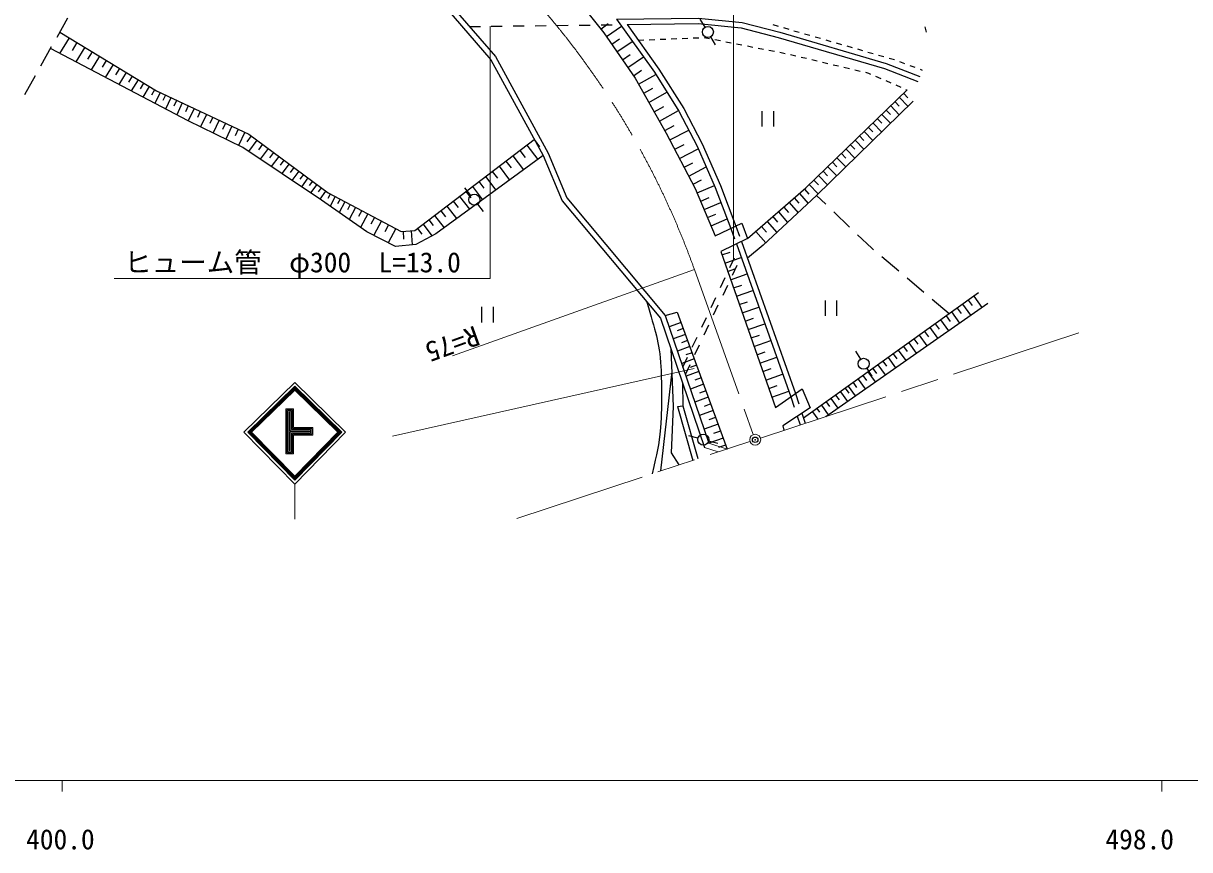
# Model space of a CAD drawing. Units: millimetres, scale not verified. Extents: x 40000 to 680000, y 20000 to 380000.
# Drawn here: x 464474 to 570544, y 198715 to 273880 of the extents above; entities that cross this region are included whole.
import ezdxf
from ezdxf.enums import TextEntityAlignment as Align

# ---------------------------------------------------------------- set-up
doc = ezdxf.new("R2010")
doc.units = ezdxf.units.MM
doc.header["$LTSCALE"] = 1000
doc.header["$PDMODE"] = 32
doc.header["$PDSIZE"] = 500
doc.linetypes.add('CHAIN', pattern=[18.5, 12, -1.5, 3.5, -1.5])
for name, color, linetype, lineweight in [('M-BGD', 7, 'Continuous', 25), ('M-BMK', 2, 'CHAIN', 13), ('M-BMK-SRVR', 3, 'Continuous', 13), ('M-STR-HTXT', 7, 'Continuous', 13), ('M-STR-STRC', 7, 'Continuous', 13), ('M-TTL-BAND', 7, 'Continuous', 13)]:
    doc.layers.add(name, color=color, linetype=linetype, lineweight=lineweight)
doc.layers.add('M-OTRS', color=6, linetype='Continuous')
doc.styles.add('ＭＳ ゴシック', font='')
doc.styles.get('ＭＳ ゴシック').set_extended_font_data('MS Gothic')

msp = doc.modelspace()

# ---------------------------------------------------------------- linework, layer by layer
at = {"layer": 'M-BGD'}
for p, q in [((468487, 274343), (467507, 272599)), ((511034, 273664), (512034, 273676)), ((513034, 273688), (514034, 273700)), ((515034, 273712), (516034, 273724)), ((517002, 273341), (517656, 273858)), ((517034, 273736), (518034, 273748)), ((518762, 273758), (518769, 273758)), ((526472, 273525), (526029, 274269)), ((532637, 273763), (533117, 273625)), ((505035, 273592), (506035, 273604)), ((507035, 273616), (508035, 273628)), ((509035, 273640), (510035, 273652)), ((517498, 272672), (518869, 273619)), ((527427, 271923), (526984, 272666)), ((533598, 273486), (534078, 273348)), ((534558, 273209), (535039, 273070)), ((535519, 272932), (536000, 272793)), ((536480, 272655), (536961, 272516)), ((546604, 273082), (546495, 273570)), ((467017, 271727), (466037, 269984)), ((468636, 272568), (467768, 271143)), ((469348, 272134), (468914, 271421)), ((470061, 271700), (469248, 270366)), ((517980, 271974), (518678, 272456)), ((518463, 271276), (519858, 272241)), ((520401, 272343), (520900, 272364)), ((521400, 272385), (521899, 272406)), ((522399, 272427), (522898, 272448)), ((523398, 272469), (523897, 272490)), ((524397, 272511), (524897, 272532)), ((525396, 272553), (525896, 272574)), ((526395, 272595), (526399, 272595)), ((526399, 272595), (526886, 272499)), ((527376, 272402), (527867, 272306)), ((528358, 272209), (528848, 272113)), ((529339, 272016), (529829, 271919)), ((530320, 271823), (530810, 271726)), ((531301, 271629), (531792, 271533)), ((537441, 272377), (537921, 272239)), ((538402, 272100), (538882, 271962)), ((539363, 271823), (539843, 271685)), ((540323, 271546), (540804, 271407)), ((470727, 271294), (470321, 270627)), ((471394, 270888), (470634, 269639)), ((472019, 270508), (471638, 269883)), ((518954, 270565), (519664, 271057)), ((519445, 269855), (520866, 270837)), ((532282, 271436), (532773, 271340)), ((533263, 271243), (533754, 271146)), ((534244, 271048), (534731, 270932)), ((535217, 270816), (535703, 270700)), ((536189, 270584), (536676, 270468)), ((541284, 271269), (541765, 271130)), ((542245, 270992), (542725, 270853)), ((543206, 270715), (543686, 270576)), ((472643, 270128), (471931, 268959)), ((473227, 269772), (472871, 269187)), ((519959, 269110), (520704, 269625)), ((537162, 270351), (537648, 270235)), ((538135, 270119), (538621, 270003)), ((539107, 269887), (539594, 269771)), ((540080, 269654), (540566, 269538)), ((541053, 269422), (541322, 269358)), ((544157, 270409), (544625, 270233)), ((545093, 270056), (545561, 269880)), ((546029, 269704), (546216, 269633)), ((465547, 269112), (464567, 267369)), ((473811, 269416), (473145, 268322)), ((474358, 269083), (474025, 268536)), ((474905, 268750), (474282, 267726)), ((475417, 268438), (475106, 267926)), ((520427, 268336), (522001, 269229)), ((541322, 269358), (541527, 269269)), ((541985, 269070), (542444, 268870)), ((542902, 268671), (543361, 268472)), ((475929, 268126), (475346, 267168)), ((476409, 267834), (476117, 267355)), ((476907, 267577), (476445, 266591)), ((477400, 267346), (477169, 266853)), ((520894, 267512), (521718, 267980)), ((521361, 266689), (523008, 267623)), ((543819, 268272), (544278, 268073)), ((544545, 267509), (544927, 267114)), ((544737, 267874), (544865, 267818)), ((477893, 267116), (477410, 266085)), ((478408, 266874), (478167, 266359)), ((478924, 266633), (478419, 265555)), ((479462, 266381), (479210, 265842)), ((521850, 265827), (522712, 266316)), ((543356, 266360), (544124, 265566)), ((543754, 266744), (544137, 266347)), ((544151, 267128), (544913, 266338)), ((480001, 266128), (479474, 265003)), ((480564, 265865), (480300, 265302)), ((481127, 265601), (480591, 264458)), ((481699, 265333), (481431, 264762)), ((522339, 264965), (524062, 265942)), ((531637, 265883), (531637, 264483)), ((532687, 265883), (532687, 264483)), ((542153, 265198), (542542, 264795)), ((542556, 265587), (543329, 264787)), ((542956, 265974), (543343, 265574)), ((482270, 265066), (481726, 263904)), ((482851, 264794), (482579, 264213)), ((483432, 264522), (482879, 263342)), ((484022, 264245), (483746, 263655)), ((522816, 264123), (523659, 264600)), ((523273, 263269), (524988, 264168)), ((541345, 264417), (541736, 264012)), ((541750, 264809), (542528, 264003)), ((484612, 263969), (484051, 262770)), ((485186, 263645), (484792, 263114)), ((485718, 263251), (484962, 262230)), ((510923, 263311), (511424, 262655)), ((540122, 263237), (540911, 262419)), ((540530, 263631), (540925, 263223)), ((540939, 264026), (541722, 263214)), ((486229, 262873), (485851, 262362)), ((486740, 262495), (486019, 261522)), ((487226, 262135), (486866, 261648)), ((509626, 262321), (510116, 261680)), ((510267, 262810), (511269, 261499)), ((523717, 262422), (524564, 262866)), ((524161, 261576), (525854, 262463)), ((538885, 262042), (539285, 261628)), ((539299, 262442), (540094, 261619)), ((539710, 262839), (540108, 262428)), ((487712, 261774), (487026, 260848)), ((488176, 261431), (487833, 260968)), ((488639, 261088), (487985, 260206)), ((508359, 261354), (508837, 260727)), ((508986, 261832), (509964, 260550)), ((524576, 260783), (525369, 261198)), ((538053, 261239), (538456, 260822)), ((538471, 261642), (539271, 260813)), ((489080, 260761), (488753, 260320)), ((489521, 260434), (488899, 259594)), ((489941, 260123), (489630, 259703)), ((506508, 259941), (507443, 258717)), ((507120, 260408), (507588, 259796)), ((507733, 260876), (508689, 259623)), ((524991, 259990), (526576, 260821)), ((536796, 260025), (537607, 259185)), ((537216, 260430), (537622, 260010)), ((537636, 260836), (538442, 260002)), ((490362, 259812), (489769, 259012)), ((490763, 259514), (490467, 259114)), ((491165, 259217), (490601, 258455)), ((491567, 258919), (491285, 258538)), ((505173, 258228), (504635, 258906)), ((505311, 259028), (506225, 257831)), ((505910, 259484), (506367, 258886)), ((525387, 259235), (526142, 259631)), ((525751, 258465), (527321, 259129)), ((535950, 259208), (536767, 258362)), ((536373, 259616), (536782, 259193)), ((491969, 258621), (491433, 257898)), ((492389, 258353), (492179, 257954)), ((492831, 258120), (492372, 257249)), ((493273, 257887), (493044, 257451)), ((504142, 258135), (505035, 256965)), ((504727, 258581), (505173, 257996)), ((526073, 257703), (526835, 258025)), ((534586, 257997), (534994, 257526)), ((535057, 258404), (535844, 257496)), ((535512, 258797), (535905, 258343)), ((537450, 257416), (536617, 258215)), ((493716, 257654), (493199, 256673)), ((494206, 257396), (493948, 256905)), ((494696, 257137), (494116, 256036)), ((495247, 256847), (494957, 256296)), ((502440, 256836), (502866, 256277)), ((502999, 257262), (503871, 256119)), ((503570, 257698), (504006, 257127)), ((506333, 256767), (505795, 257445)), ((526395, 256940), (527920, 257585)), ((533139, 256744), (533984, 255767)), ((533627, 257166), (534050, 256678)), ((534116, 257589), (534931, 256647)), ((539617, 255341), (538173, 256725)), ((495798, 256557), (495146, 255319)), ((496417, 256231), (496091, 255612)), ((497036, 255905), (496348, 254599)), ((501355, 256008), (501757, 255482)), ((501881, 256409), (502734, 255292)), ((526706, 256204), (527442, 256515)), ((527017, 255469), (528488, 256090)), ((532127, 255867), (533003, 254855)), ((532633, 256306), (533071, 255800)), ((497689, 255561), (497345, 254908)), ((498342, 255218), (497662, 253927)), ((499005, 254964), (499058, 254236)), ((499733, 255017), (499827, 253733)), ((500317, 255215), (500708, 254704)), ((500829, 255606), (501632, 254554)), ((528817, 255226), (529155, 254285)), ((529269, 255444), (529614, 254505)), ((531078, 254959), (531986, 253910)), ((531602, 255413), (532056, 254889)), ((541628, 253416), (540340, 254650)), ((529323, 253818), (534260, 239913)), ((529784, 254042), (534686, 240209)), ((528001, 252809), (528749, 253072)), ((528264, 252061), (529760, 252586)), ((528727, 251656), (529153, 252561)), ((541793, 253276), (541628, 253416)), ((544082, 251337), (542556, 252630)), ((528527, 251310), (529278, 251574)), ((528959, 250977), (529386, 251882)), ((527873, 249848), (528300, 250752)), ((528791, 250559), (530292, 251086)), ((546371, 249398), (544845, 250691)), ((528106, 249168), (528532, 250073)), ((529055, 249806), (529809, 250070)), ((529320, 249052), (530827, 249581)), ((551329, 249374), (535432, 237968)), ((527020, 248039), (527447, 248943)), ((527252, 247360), (527679, 248264)), ((529585, 248296), (530342, 248561)), ((537385, 248682), (537385, 247282)), ((537445, 238117), (552198, 248426)), ((538435, 248682), (538435, 247282)), ((548660, 247458), (547134, 248751)), ((549894, 248344), (550624, 247326)), ((550402, 248709), (550767, 248200)), ((550911, 249074), (551650, 248044)), ((506156, 248079), (506156, 246679)), ((507206, 248079), (507206, 246679)), ((529851, 247539), (531364, 248070)), ((548392, 247267), (548748, 246770)), ((548889, 247623), (549610, 246618)), ((549391, 247983), (549752, 247481)), ((524289, 246654), (523211, 246261)), ((524485, 246115), (523946, 245919)), ((526166, 246230), (526593, 247135)), ((526399, 245551), (526826, 246455)), ((530117, 246780), (530876, 247046)), ((530384, 246021), (531902, 246554)), ((546916, 246207), (547619, 245227)), ((547406, 246559), (547758, 246069)), ((547896, 246911), (548608, 245918)), ((524681, 245576), (523583, 245176)), ((524881, 245027), (524332, 244827)), ((525313, 244421), (525740, 245326)), ((530651, 245259), (531413, 245526)), ((530919, 244497), (532443, 245031)), ((545469, 245169), (545812, 244691)), ((545947, 245512), (546642, 244544)), ((546432, 245860), (546779, 245376)), ((525081, 244478), (523961, 244070)), ((525545, 243742), (525972, 244646)), ((531187, 243732), (531952, 244000)), ((540139, 244049), (540617, 243327)), ((544046, 244148), (544724, 243204)), ((544519, 244487), (544858, 244015)), ((544991, 244826), (545677, 243870)), ((525489, 243358), (524347, 242942)), ((524460, 242613), (524886, 243517)), ((525285, 243918), (524725, 243714)), ((531455, 242967), (532985, 243504)), ((542653, 243148), (542983, 242688)), ((543113, 243479), (543783, 242546)), ((543580, 243814), (543915, 243347)), ((523441, 242208), (522430, 233164)), ((524692, 241933), (525119, 242838)), ((525905, 242216), (524740, 241791)), ((525697, 242787), (525126, 242579)), ((531725, 242199), (532493, 242469)), ((531994, 241431), (533530, 241970)), ((540832, 241842), (541155, 241393)), ((541170, 242494), (541648, 241772)), ((541282, 242165), (541935, 241255)), ((541737, 242491), (542063, 242036)), ((542192, 242818), (542853, 241896)), ((526329, 241051), (525142, 240618)), ((526117, 241633), (525535, 241421)), ((532265, 240661), (533035, 240931)), ((539495, 240883), (540132, 239995)), ((539939, 241201), (540257, 240757)), ((540383, 241520), (541028, 240621)), ((526762, 239863), (525551, 239422)), ((526546, 240457), (525952, 240241)), ((532535, 239890), (534076, 240431)), ((534260, 239913), (534575, 238964)), ((534686, 240209), (535002, 239260)), ((537915, 239749), (538538, 238881)), ((538349, 240061), (538660, 239627)), ((538783, 240372), (539414, 239493)), ((539223, 240687), (539538, 240248)), ((523957, 239017), (524456, 239090)), ((523957, 239017), (525349, 234127)), ((526983, 239258), (526377, 239037)), ((536651, 238842), (536892, 238507)), ((537057, 239134), (537672, 238276)), ((537486, 239442), (537794, 239013)), ((527203, 238652), (525968, 238202)), ((527428, 238035), (526811, 237810)), ((534849, 238135), (535113, 237346)), ((535282, 238419), (535587, 237504)), ((536245, 238551), (536726, 237880)), ((527653, 237417), (526394, 236959)), ((527882, 236788), (527253, 236558)), ((525828, 236145), (524993, 236370)), ((527629, 235660), (526794, 235885)), ((528112, 236158), (526828, 235690)), ((528345, 235516), (527703, 235282))]:
    msp.add_line(p, q, dxfattribs=at)
for points in [[(387918, 312236), (395178, 310814), (404675, 308667), (411822, 307033), (469292, 295826), (480082, 288830), (486337, 286491), (490231, 285480), (496422, 282093), (500206, 278869), (503360, 275528), (507402, 270856), (512197, 262063), (513895, 257996), (522857, 247297), (526828, 235690)], [(387821, 311746), (395075, 310324), (404564, 308179), (411718, 306544), (469101, 295354), (479856, 288381), (486186, 286014), (490046, 285012), (496137, 281679), (499861, 278506), (502989, 275193), (506988, 270570), (511746, 261846), (513463, 257733), (522414, 247047), (526436, 235291)], [(454945, 305689), (466303, 303169), (474017, 301559), (479514, 299950), (485193, 297763), (491024, 295060), (498282, 290778), (502564, 287559), (506421, 284552), (510399, 281030), (514378, 276656), (517263, 273012), (520117, 268882), (522942, 263901), (525584, 258860), (527406, 254547), (529805, 255702), (530321, 254305), (527892, 253120), (532866, 238947), (535314, 240644), (536025, 238907), (533544, 237276), (533632, 236860)], [(518413, 274253), (525881, 274351), (529852, 273954), (533263, 273066), (542957, 270239), (546018, 269048)], [(518413, 274253), (521866, 269445), (524094, 265892), (525748, 262705), (527406, 258935), (528817, 255226)], [(519379, 273766), (525859, 273851), (529764, 273460), (533130, 272584), (542797, 269766), (545836, 268582)], [(519379, 273766), (522281, 269724), (524529, 266140), (526199, 262921), (527869, 259125), (529269, 255444)], [(467782, 273088), (476578, 267731), (484985, 263795), (492191, 258457), (498846, 254952), (500091, 255043), (510940, 263324)], [(511746, 261846), (501974, 254739), (500182, 253768), (498330, 253585), (495718, 254922), (491601, 257785), (484434, 262583), (479454, 265013), (466934, 271580)], [(530321, 254305), (535645, 258913), (544865, 267818)], [(545394, 266809), (536617, 258215), (531748, 253688), (530322, 252525)], [(522857, 247297), (523946, 247593), (528476, 235158)], [(523366, 244264), (523557, 239012), (523375, 234821), (524080, 233708)], [(524435, 241138), (524456, 239090), (525824, 234284)]]:
    msp.add_lwpolyline(points, dxfattribs=at)
for centre in [(526728, 273096), (505484, 257837), (540893, 242910), (526311, 236015)]:
    msp.add_circle(centre, 500, dxfattribs=at)
msp.add_open_spline([(521180, 248521), (521929, 245854), (522306, 244983), (522452, 242636), (522504, 241798), (522498, 241327), (522499, 240487), (522500, 239154), (522522, 238404), (522405, 237076), (522260, 235432), (522105, 234836), (521674, 232914)], degree=3, knots=[0, 0, 0, 0, 1, 1, 1, 2, 2, 2, 3, 3, 3, 4, 4, 4, 4], dxfattribs=at)
at = {"layer": 'M-BMK'}
for p, q in [((525504, 251490), (530862, 236472)), ((531505, 236158), (561529, 246063)), ((509357, 228851), (530555, 235844))]:
    msp.add_line(p, q, dxfattribs=at)
msp.add_arc((454523, 226008), 75416, 19.74751, 77.91194, dxfattribs=at)
at = {"layer": 'M-BMK-SRVR'}
msp.add_circle((531030, 236001), 500, dxfattribs=at)
at = {"layer": 'M-OTRS'}
msp.add_point((531030, 236001), dxfattribs=at)
at = {"layer": 'M-STR-HTXT'}
for p, q in [((525504, 251490), (503512, 243644)), ((525504, 251490), (503512, 243644)), ((528476, 235158), (526828, 235690)), ((527671, 234893), (526436, 235291))]:
    msp.add_line(p, q, dxfattribs=at)
for points in [[(529047, 252336), (529047, 276641), (563107, 276641)], [(506944, 273615), (506944, 250677), (472741, 250677)]]:
    msp.add_lwpolyline(points, dxfattribs=at)
at = {"layer": 'M-STR-STRC'}
for p, q in [((525468, 242479), (498059, 236328)), ((489151, 231967), (489151, 228764))]:
    msp.add_line(p, q, dxfattribs=at)
for points in [[(493780, 236688), (489151, 241222), (484525, 236688), (489151, 231967)], [(489151, 240872), (493426, 236684), (489151, 232325), (484878, 236684)], [(489151, 240807), (493361, 236684), (489151, 232391), (484944, 236684)], [(489151, 240738), (493290, 236683), (489151, 232462), (485014, 236683)], [(489151, 240666), (493218, 236682), (489151, 232535), (485087, 236682)], [(489151, 240586), (493137, 236681), (489151, 232617), (485168, 236681)], [(489151, 232682), (493065, 236688), (489151, 240522), (485239, 236688)]]:
    msp.add_lwpolyline(points, close=True, dxfattribs=at)
for points in [[(489041, 238626), (489041, 237117), (490790, 237117), (490790, 236417), (489041, 236417), (489041, 234724), (488341, 234724), (488341, 238811), (489041, 238811), (489041, 238407)], [(488951, 238626), (488951, 237028), (490700, 237028), (490700, 236507), (488951, 236507), (488951, 234814), (488431, 234814), (488431, 238721), (488951, 238721), (488951, 238407)], [(488851, 238626), (488851, 236927), (490600, 236927), (490600, 236608), (488851, 236608), (488851, 234914), (488531, 234914), (488531, 238621), (488851, 238621), (488851, 238407)], [(488746, 238626), (488746, 236823), (490495, 236823), (490495, 236712), (488746, 236712), (488746, 235019), (488636, 235019), (488636, 238516), (488746, 238516), (488746, 238407)]]:
    msp.add_lwpolyline(points, dxfattribs=at)
at = {"layer": 'M-TTL-BAND'}
for p, q in [((40000, 205000), (579000, 205000)), ((468000, 205000), (468000, 204000)), ((568000, 205000), (568000, 204000))]:
    msp.add_line(p, q, dxfattribs=at)

# ---------------------------------------------------------------- texts
at = {"layer": 'M-STR-HTXT', "style": 'ＭＳ ゴシック'}
msp.add_text('ヒューム管\u3000φ300  L=13.0', height=1833, dxfattribs=at).set_placement((488955, 250677), align=Align.BOTTOM_CENTER)
msp.add_text('R=75', height=1833, rotation=199.904, dxfattribs=at).set_placement((502994, 246084), align=Align.BOTTOM_CENTER)
at = {"layer": 'M-TTL-BAND', "style": 'ＭＳ ゴシック'}
for s, p in [('400.0', (467844, 198195)), ('498.0', (566000, 198195))]:
    msp.add_text(s, height=1833, dxfattribs=at).set_placement(p, align=Align.BOTTOM_CENTER)

doc.saveas('drawing.dxf')
